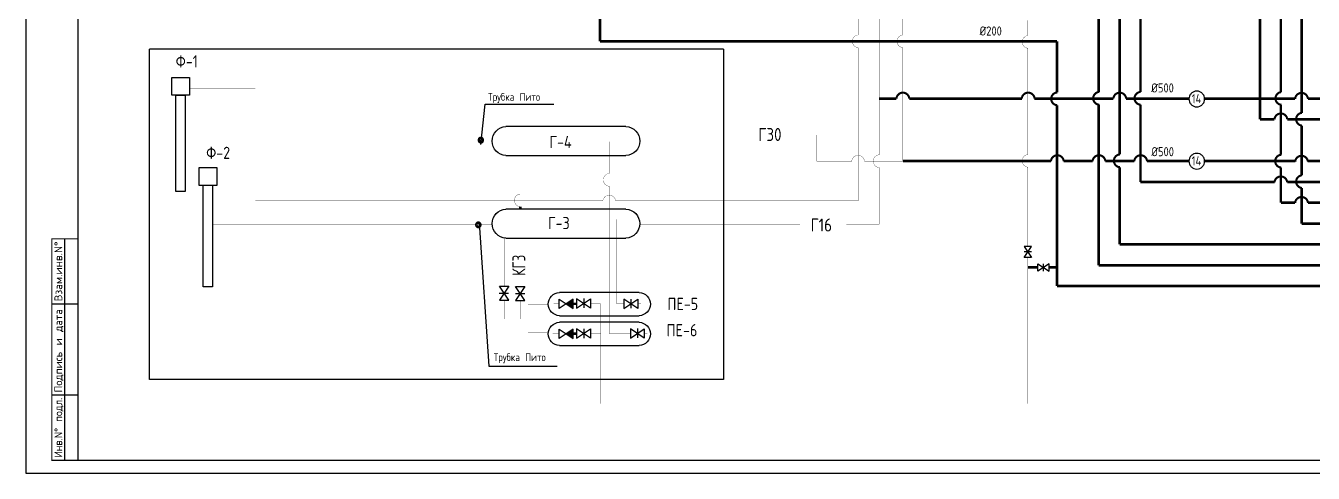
# Model space of a CAD drawing. Extents: x 0 to 118900, y 0 to 84100.
# Drawn here: x 0 to 49379, y 0 to 17182 of the extents above; entities that cross this region are included whole.
import ezdxf
from ezdxf.enums import TextEntityAlignment as Align

# ---------------------------------------------------------------- set-up
doc = ezdxf.new("R2010")
doc.units = 0
doc.header["$LTSCALE"] = 1000
doc.layers.get('0').update_dxf_attribs({"linetype": 'CONTINUOUS'})
for name, color, linetype in [('LAYER1', 7, 'CONTINUOUS'), ('LAYER2', 7, 'CONTINUOUS'), ('TITLEBLK', 7, 'CONTINUOUS'), ('ВОДА', 135, 'CONTINUOUS'), ('НЕФТЬ', 14, 'CONTINUOUS')]:
    doc.layers.add(name, color=color, linetype=linetype)
doc.styles.add('MONOTXT_', font='txt.shx', dxfattribs={"width": 0.8})
doc.styles.get("Standard").update_dxf_attribs({"font": 'txt.shx', "width": 0.75})
doc.styles.add('TITLE', font='txt.shx', dxfattribs={"width": 0.8})

# ---------------------------------------------------------------- blocks, each defined once
blk = doc.blocks.new('AMW_TITLE')
blk.add_line((15, 5), (15, 90))
blk.add_lwpolyline([(0, 0), (1189, 0), (1189, 841), (0, 841)], close=True)
at = {"const_width": 0.5}
blk.add_lwpolyline([(20, 5), (1184, 5), (1184, 836), (20, 836)], close=True, dxfattribs=at)
for points in [[(20, 5), (10, 5), (10, 90), (20, 90)], [(20, 65), (10, 65)], [(20, 30), (10, 30)]]:
    blk.add_lwpolyline(points, dxfattribs=at)
at = {"style": 'TITLE'}
for s, width, p, p2 in [('Взам.инв.N%%d', 0.851852, (14, 66), (14, 89)), ('Подпись и дата', 0.790123, (14, 31), (14, 63)), ('Инв.N%%d подл.', 0.766667, (14, 6), (14, 29))]:
    blk.add_text(s, height=3, rotation=90, dxfattribs=dict(at, width=width)).set_placement(p, p2, align=Align.FIT)
at = {"style": 'TITLE', "oblique": 15, "width": 0.8}
for tag, p in [('FILENAME', (1125.09, 65)), ('FILEDATE', (1160.38, 65)), ('ID', (1125.09, 61)), ('EDITDATE', (1160.38, 61))]:
    blk.add_attdef(tag, text='', height=2, dxfattribs=at).set_placement(p, align=Align.BOTTOM_LEFT)
blk.add_attdef('EDITTIME', text='', height=2, dxfattribs=at).set_placement((1182, 61), align=Align.BOTTOM_RIGHT)
at = {"style": 'TITLE'}
for tag, height, width, p in [('SHIFR', 5, 0.6, (1124, 55)), ('NAMEPROJ_1', 3, 0.65, (1124, 47.5)), ('NAMEPROJ_2', 3, 0.65, (1124, 42.5)), ('NAMEPROJ_3', 3, 0.65, (1124, 37.5)), ('NAMEOBJ_1', 3, 0.65, (1099, 32.5)), ('NAMEOBJ_2', 3, 0.65, (1099, 27.5)), ('STAD', 3, 0.8, (1141.5, 25)), ('SHEET', 3, 0.8, (1156.5, 25)), ('SHEETS', 3, 0.8, (1174, 25)), ('NAMEOBJ_3', 3, 0.65, (1099, 22.5)), ('NAMSHEET_1', 3, 0.65, (1099, 17.5)), ('NAMSHEET_2', 3, 0.65, (1099, 12.5)), ('NAMSHEET_3', 3, 0.65, (1099, 7.5))]:
    blk.add_attdef(tag, text='', height=height, dxfattribs=dict(at, width=width)).set_placement(p, align=Align.MIDDLE)
for tag, width, p in [('AUTHOR', 0.5, (1020, 30)), ('SPEC1', 0.75, (1000, 25)), ('RAZRAB1', 0.5, (1020, 25)), ('SPEC2', 0.75, (1000, 20)), ('RAZRAB2', 0.5, (1020, 20)), ('SPEC3', 0.75, (1000, 15)), ('RAZRAB3', 0.5, (1020, 15)), ('SPEC4', 0.75, (1000, 10)), ('RAZRAB4', 0.5, (1020, 10)), ('SPEC5', 0.75, (1000, 5)), ('RAZRAB5', 0.5, (1020, 5))]:
    blk.add_attdef(tag, text='', height=3, dxfattribs=dict(at, width=width)).set_placement(p, align=Align.BOTTOM_LEFT)
at = {"style": 'TITLE', "oblique": 15, "width": 0.8}
blk.add_attdef('FORMAT', (1150.67, 1.23), '', height=3, dxfattribs=at)

msp = doc.modelspace()

# ---------------------------------------------------------------- linework, layer by layer
msp.add_line((18344, 6909), (18344, 6912))
at = {"color": 40, "const_width": 10}
for points in [[(32728, 19532), (32728, 12228)], [(33640, 19549), (33640, 16829)], [(31928, 18749), (31928, 16829)], [(31928, 16339), (31928, 10463)], [(33640, 16339), (33640, 11986)], [(30328, 12986), (30328, 11986)], [(22374, 12732), (22374, 11509)], [(32728, 11738), (32728, 9553)], [(22374, 11019), (22374, 5371)], [(22652, 9748), (22652, 6514)], [(22935, 6514), (22652, 6514)], [(23597, 6514), (23472, 6514)], [(23188, 5371), (22374, 5371)], [(23840, 5371), (23724, 5371)]]:
    msp.add_lwpolyline(points, dxfattribs=at)
at = {"color": 7}
for points, const_width in [([(41953, 19532), (41953, 12240)], 100), ([(41153, 18740), (41153, 14638)], 100), ([(41153, 14151), (41153, 7986)], 100), ([(41953, 11751), (41953, 8786)], 100), ([(20456, 6505), (20252, 6505)], 10), ([(21128, 6505), (20992, 6505)], 100), ([(22055, 6505), (21665, 6505)], 10), ([(22055, 6505), (22055, 2672)], 10), ([(20456, 5362), (20214, 5362)], 10), ([(21128, 5362), (20991, 5362)], 100), ([(22055, 5362), (21665, 5362)], 10), ([(38429, 2672), (22055, 2672)], 10)]:
    msp.add_lwpolyline(points, dxfattribs=dict(at, const_width=const_width))
at = {"const_width": 100}
for points in [[(47336, 13586), (47336, 19533)], [(48136, 14634), (48136, 18763)], [(48136, 12226), (48136, 14148)], [(48136, 10386), (48136, 11738)]]:
    msp.add_lwpolyline(points, dxfattribs=at)
at = {"color": 14, "const_width": 100}
for points in [[(48936, 13836), (48936, 19533)], [(48936, 11440), (48936, 13348)], [(48936, 9586), (48936, 10952)]]:
    msp.add_lwpolyline(points, dxfattribs=at)
at = {"color": 6}
for points, const_width in [([(42753, 18738), (42753, 14640)], 100), ([(42753, 14149), (42753, 11186)], 100), ([(18969, 10722), (18969, 12194)], 10), ([(18969, 10144), (18969, 10232)], 100), ([(18344, 7179), (18344, 9037)], 10), ([(18969, 8653), (18969, 9028)], 10), ([(18969, 7174), (18969, 7443)], 10), ([(18344, 6909), (18344, 6912)], 100), ([(18344, 5922), (18344, 6642)], 10), ([(18961, 5922), (18961, 6638)], 10), ([(20040, 6495), (19263, 6495)], 10), ([(19263, 5396), (19263, 6495)], 10), ([(19263, 5922), (18344, 5922)], 10), ([(20040, 5396), (19263, 5396)], 10)]:
    msp.add_lwpolyline(points, dxfattribs=dict(at, const_width=const_width))
for points in [[(26762, 5048), (26762, 3599), (4750, 3599), (4750, 16286)], [(26762, 16286), (4750, 16286)], [(26762, 16286), (26762, 5048)], [(23017, 13311), (18418, 13311)], [(18418, 12194), (23017, 12194)], [(23017, 10144), (18418, 10144)], [(18418, 9028), (23017, 9028)], [(38286, 8280), (38572, 8709), (38286, 8709), (38572, 8280), (38286, 8280)], [(38577, 8496), (38292, 8496)], [(38820, 8046), (39249, 7761), (39249, 8046), (38820, 7761), (38820, 8046)], [(39036, 7756), (39036, 8041)], [(18523, 6642), (18167, 7179), (18523, 7179), (18167, 6642), (18523, 6642)], [(19141, 6638), (18785, 7174), (19141, 7174), (18785, 6638), (19141, 6638)], [(23531, 6941), (20465, 6941)], [(18161, 6912), (18517, 6912)], [(18778, 6908), (19135, 6908)], [(18961, 6903), (18961, 6909)], [(20992, 6685), (20456, 6329), (20456, 6685), (20992, 6329), (20992, 6685)], [(21128, 6341), (21665, 6698), (21665, 6341), (21128, 6698), (21128, 6341)], [(21399, 6704), (21399, 6348)], [(22935, 6327), (23472, 6683), (23472, 6327), (22935, 6683), (22935, 6327)], [(23217, 6514), (23189, 6514)], [(23205, 6690), (23205, 6333)], [(20465, 6048), (23531, 6048)], [(20992, 5536), (20456, 5179), (20456, 5536), (20992, 5179), (20992, 5536)], [(23531, 5796), (20465, 5796)], [(21128, 5186), (21665, 5543), (21665, 5186), (21128, 5543), (21128, 5186)], [(21399, 5549), (21399, 5193)], [(23188, 5193), (23724, 5550), (23724, 5193), (23188, 5550), (23188, 5193)], [(23458, 5556), (23458, 5200)], [(21401, 5362), (21393, 5362)], [(23456, 5371), (23456, 5371)], [(20465, 4903), (23531, 4903)]]:
    msp.add_lwpolyline(points)
for points in [[(18418, 12194, -0.951173), (18418, 13311)], [(23017, 13311, -0.951173), (23017, 12194)], [(18418, 9028, -0.951173), (18418, 10144)], [(23017, 10144, -0.951173), (23017, 9028)], [(20465, 6048, -0.951173), (20465, 6941)], [(23531, 6941, -0.951173), (23531, 6048)], [(20465, 4903, -0.951173), (20465, 5796)], [(23531, 5796, -0.951173), (23531, 4903)]]:
    msp.add_lwpolyline(points, format="xyb")
msp.add_lwpolyline([(20727, 6505), (20721, 6505)], dxfattribs=at)
at = {"layer": 'LAYER1'}
for points in [[(5600, 15196), (6282, 15196), (6282, 14514), (5600, 14514)], [(5760, 14516), (6113, 14516), (6113, 10816), (5760, 10816)], [(6646, 11736), (7328, 11736), (7328, 11054), (6646, 11054)], [(6806, 11055), (7158, 11055), (7158, 7156), (6806, 7156)]]:
    msp.add_lwpolyline(points, close=True, dxfattribs=at)
for points in [[(17450, 12623), (17623, 14174), (20250, 14174)], [(17386, 9617), (17757, 4108), (20384, 4108)]]:
    msp.add_lwpolyline(points, dxfattribs=at)
at = {"layer": 'LAYER2', "color": 40}
for points, const_width in [([(31930, 16339, -0.93073), (31930, 16829)], 10), ([(33646, 16339, -0.93073), (33646, 16829)], 10), ([(33394, 14384, -0.93073), (33885, 14384)], 80), ([(38200, 14384, -0.93073), (38691, 14384)], 80), ([(41712, 14383, -0.93073), (42203, 14383)], 80), ([(48684, 14374, -0.93073), (49175, 14374)], 80), ([(31678, 11978, -0.93073), (32168, 11978)], 10), ([(32731, 11738, -0.93073), (32731, 12228)], 10), ([(39318, 11980, -0.93073), (39808, 11980)], 80), ([(40915, 11980, -0.93073), (41405, 11980)], 80), ([(42515, 11980, -0.93073), (43006, 11980)], 80), ([(48684, 11959, -0.93073), (49175, 11959)], 80), ([(22379, 11019, -0.93073), (22379, 11509)], 10), ([(22134, 10447, -0.93073), (22625, 10447)], 10)]:
    msp.add_lwpolyline(points, format="xyb", dxfattribs=dict(at, const_width=const_width))
at = {"layer": 'LAYER2', "color": 7}
for points, const_width in [([(38445, 16315, -0.93073), (38445, 16805)], 10), ([(41168, 14149, -0.93073), (41168, 14640)], 80), ([(48159, 14146, -0.93073), (48159, 14636)], 80), ([(47892, 13584, -0.93073), (48383, 13584)], 80), ([(38445, 11750, -0.93073), (38445, 12241)], 10), ([(41962, 11750, -0.93073), (41962, 12241)], 80), ([(48149, 11737, -0.93073), (48149, 12227)], 80), ([(48684, 10380, -0.93073), (49175, 10380)], 80)]:
    msp.add_lwpolyline(points, format="xyb", dxfattribs=dict(at, const_width=const_width))
at = {"layer": 'LAYER2', "color": 14, "const_width": 80}
for points in [[(39558, 14129, -0.93073), (39558, 14620)], [(48951, 13347, -0.93073), (48951, 13838)], [(48951, 10951, -0.93073), (48951, 11441)]]:
    msp.add_lwpolyline(points, format="xyb", dxfattribs=at)
at = {"layer": 'LAYER2', "color": 6}
for points, const_width in [([(42753, 14149, -0.93073), (42753, 14640)], 80), ([(47890, 11166, -0.93073), (48381, 11166)], 80), ([(18969, 10232, -0.93073), (18969, 10722)], 10)]:
    msp.add_lwpolyline(points, format="xyb", dxfattribs=dict(at, const_width=const_width))
at = {"layer": 'ВОДА', "color": 14, "const_width": 100}
for points in [[(22029, 18749), (22029, 16586)], [(39553, 16586), (22029, 16586)], [(75262, 9586), (48936, 9586)], [(68767, 7186), (39553, 7186)]]:
    msp.add_lwpolyline(points, dxfattribs=at)
at = {"layer": 'ВОДА', "color": 40}
for points, const_width in [([(33394, 14386), (32728, 14386)], 100), ([(38203, 14386), (33885, 14386)], 100), ([(40353, 14386), (38688, 14386)], 100), ([(41712, 14386), (40353, 14386)], 100), ([(44614, 14386), (42202, 14386)], 100), ([(48685, 14386), (45213, 14386)], 100), ([(52095, 14386), (49174, 14386)], 100), ([(27809, 12986), (23496, 12986)], 10), ([(30328, 12986), (29483, 12986)], 10), ([(31678, 11986), (30328, 11986)], 10), ([(33640, 11986), (32168, 11986)], 10), ([(39318, 11986), (33640, 11986)], 100), ([(40915, 11986), (39808, 11986)], 100), ([(42516, 11986), (41405, 11986)], 100), ([(44613, 11986), (43005, 11986)], 100), ([(48688, 11986), (45213, 11986)], 100), ([(57702, 11986), (49171, 11986)], 100)]:
    msp.add_lwpolyline(points, dxfattribs=dict(at, const_width=const_width))
at = {"layer": 'ВОДА', "color": 0, "const_width": 100}
for points in [[(47892, 13586), (47336, 13586)], [(50299, 13586), (48383, 13586)], [(75253, 8786), (41953, 8786)], [(99906, 7986), (41153, 7986)]]:
    msp.add_lwpolyline(points, dxfattribs=at)
at = {"layer": 'ВОДА', "color": 6, "const_width": 100}
for points in [[(47893, 11186), (42753, 11186)], [(95906, 11186), (48379, 11186)]]:
    msp.add_lwpolyline(points, dxfattribs=at)
at = {"layer": 'ВОДА', "color": 7, "const_width": 100}
for points in [[(48685, 10386), (48136, 10386)], [(75253, 10386), (49174, 10386)], [(38429, 7904), (38820, 7904)], [(39249, 7904), (39553, 7904)]]:
    msp.add_lwpolyline(points, dxfattribs=at)
at = {"layer": 'НЕФТЬ', "color": 0, "const_width": 10}
for points in [[(38429, 17386), (38429, 16804)], [(38429, 16316), (38429, 12239)], [(38429, 11752), (38429, 8709)], [(38429, 8280), (38429, 2672)]]:
    msp.add_lwpolyline(points, dxfattribs=at)
at = {"layer": 'НЕФТЬ', "color": 14, "const_width": 100}
for points in [[(39553, 16586), (39553, 14620)], [(39553, 14130), (39553, 7186)]]:
    msp.add_lwpolyline(points, dxfattribs=at)
at = {"layer": 'НЕФТЬ', "color": 40, "const_width": 10}
for points in [[(8804, 14788), (6282, 14788)], [(8804, 14788), (8804, 10463)], [(6113, 12796), (17888, 12796)], [(8804, 10463), (22135, 10463)], [(22623, 10463), (31928, 10463)], [(7158, 9553), (17888, 9553)], [(23547, 9553), (29693, 9553)], [(31475, 9553), (32728, 9553)]]:
    msp.add_lwpolyline(points, dxfattribs=at)
at = {"layer": 'НЕФТЬ', "color": 7}
for points in [[(44913, 14669, 0.098491), (44798, 14646, 0.098491), (44701, 14581, 0.098491), (44636, 14483, 0.098491), (44613, 14369, 0.098491), (44636, 14254, 0.098491), (44701, 14157, 0.098491), (44798, 14091, 0.098491), (44913, 14069, 0.098491), (45028, 14091, 0.098491), (45125, 14157, 0.098491), (45190, 14254, 0.098491), (45213, 14369, 0.098491), (45190, 14483, 0.098491), (45125, 14581, 0.098491), (45028, 14646, 0.098491)], [(44913, 12281, 0.098491), (44798, 12259, 0.098491), (44701, 12194, 0.098491), (44636, 12096, 0.098491), (44613, 11981, 0.098491), (44636, 11867, 0.098491), (44701, 11769, 0.098491), (44798, 11704, 0.098491), (44913, 11681, 0.098491), (45028, 11704, 0.098491), (45125, 11769, 0.098491), (45190, 11867, 0.098491), (45213, 11981, 0.098491), (45190, 12096, 0.098491), (45125, 12194, 0.098491), (45028, 12259, 0.098491)]]:
    msp.add_lwpolyline(points, format="xyb", close=True, dxfattribs=at)
at = {"layer": 'НЕФТЬ', "color": 0, "const_width": 100}
for points in [[(17455, 12876, 0.110985), (17427, 12869, 0.102819), (17402, 12850, 0.093047), (17386, 12823, 0.087147), (17380, 12789, 0.087147), (17386, 12756, 0.093047), (17402, 12729, 0.102819), (17427, 12710, 0.110985), (17455, 12703, 0.110985), (17483, 12710, 0.102819), (17508, 12729, 0.093047), (17525, 12756, 0.087147), (17530, 12789, 0.087147), (17525, 12823, 0.093047), (17508, 12850, 0.102819), (17483, 12869, 0.110985)], [(17358, 9624, 0.110985), (17330, 9617, 0.102819), (17305, 9599, 0.093047), (17288, 9571, 0.087147), (17283, 9538, 0.087147), (17288, 9504, 0.093047), (17305, 9477, 0.102819), (17330, 9458, 0.110985), (17358, 9452, 0.110985), (17386, 9458, 0.102819), (17411, 9477, 0.093047), (17427, 9504, 0.087147), (17433, 9538, 0.087147), (17427, 9571, 0.093047), (17411, 9599, 0.102819), (17386, 9617, 0.110985)]]:
    msp.add_lwpolyline(points, format="xyb", close=True, dxfattribs=at)
at = {"layer": 'НЕФТЬ', "color": 0}
for points in [[(20988, 6509, 356, 0, 0), (20721, 6505, 0, 0, 0)], [(20991, 5362, 356, 0, 0), (20724, 5358, 0, 0, 0)]]:
    msp.add_lwpolyline(points, format="xyseb", dxfattribs=at)

# ---------------------------------------------------------------- block references
at = {"layer": 'TITLEBLK', "color": 0, "xscale": 100, "yscale": 100, "zscale": 100}
msp.add_blockref('AMW_TITLE', (0, 0), dxfattribs=at)

# ---------------------------------------------------------------- texts
at = {"style": 'MONOTXT_', "width": 0.8}
for s, p in [('Ф-1', (5751, 15576)), ('Г-4', (20084, 12485)), ('Ф-2', (6921, 12068)), ('Г-3', (20031, 9372)), ('ПЕ-5', (24607, 6267)), ('ПЕ-6', (24576, 5258))]:
    msp.add_text(s, height=468.8, dxfattribs=at).set_placement(p)
at = {"width": 0.8}
for s, height, p in [('14', 350, (44719, 14206)), ('Г30', 500, (28096, 12756)), ('14', 350, (44719, 11819)), ('Г16', 500, (30101, 9282))]:
    msp.add_text(s, height=height, dxfattribs=at).set_placement(p)
at = {"width": 0.7}
msp.add_text('КГ3', height=500, rotation=90, dxfattribs=at).set_placement((19161, 7580))
at = {"layer": 'LAYER1', "style": 'MONOTXT_', "width": 0.8}
for p in [(17730, 14300), (17946, 4307)]:
    msp.add_text('Трубка Пито', height=300, dxfattribs=at).set_placement(p)
at = {"layer": 'ВОДА', "color": 7, "width": 0.8}
for s, p in [('%%C200', (36584, 16805)), ('%%C500', (43168, 14619)), ('%%C500', (43172, 12171))]:
    msp.add_text(s, height=350, dxfattribs=at).set_placement(p)

doc.saveas('drawing.dxf')
